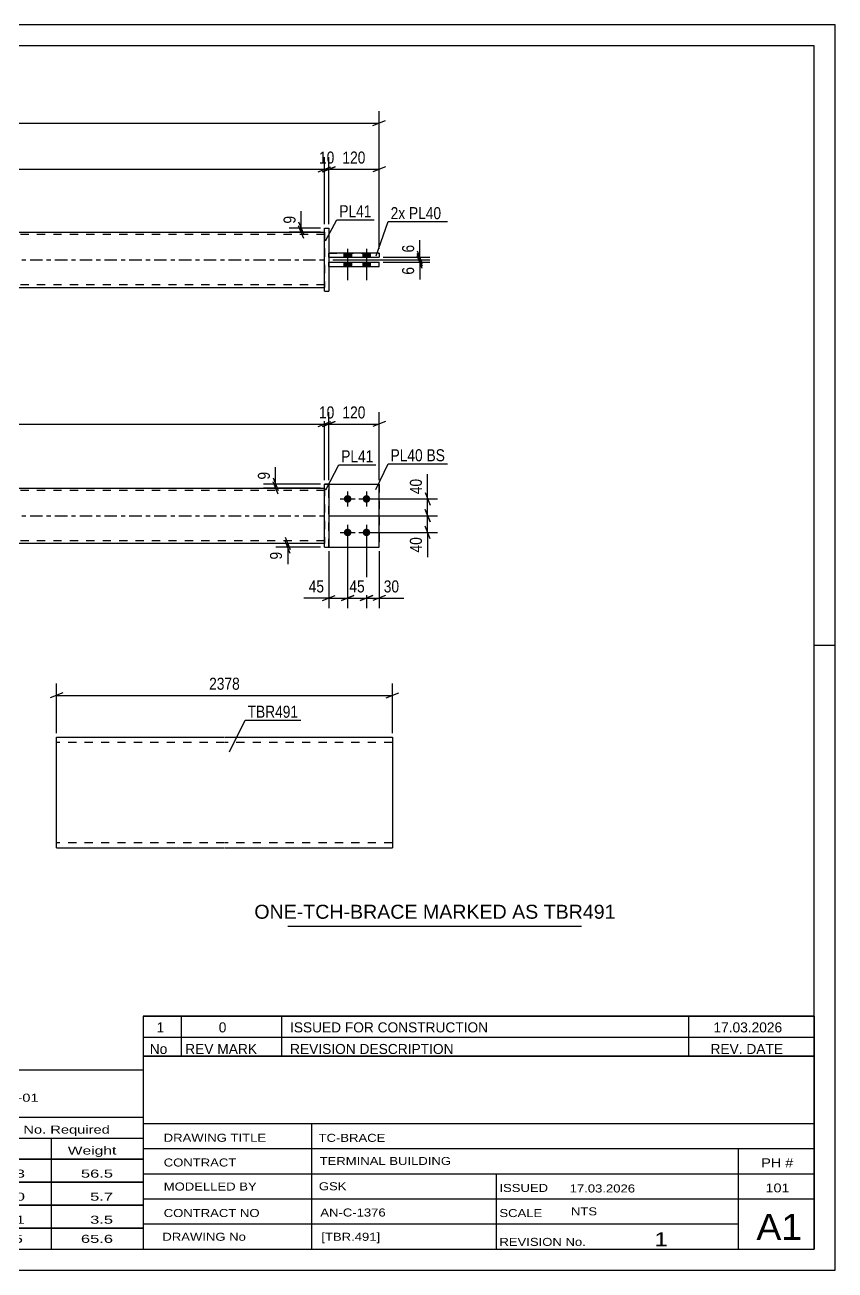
# Model space of a CAD drawing. Header units: millimetres. Extents: x 0 to 420, y 0 to 297.
# Drawn here: x 226.8 to 420, y 0 to 297 of the extents above; entities that cross this region are included whole.
import ezdxf

# ---------------------------------------------------------------- set-up
doc = ezdxf.new("R2010")
doc.units = ezdxf.units.MM
doc.linetypes.add('DXK_LINE_DOT2', pattern=[3.9198, 1.9599, -1.9599])
doc.linetypes.add('DXK_LINE_DOT3', pattern=[5.9187, 2.979, -0.9799, 0.9799, -0.9799])
doc.styles.add('Arial', font='ARIAL.TTF', dxfattribs={"height": 0.2})
doc.styles.add('Arial Narrow', font='ARIALN.TTF', dxfattribs={"height": 0.2})

# ---------------------------------------------------------------- blocks, each defined once
blk = doc.blocks.new('Unknown-582684500-1127')
at = {"color": 5, "linetype": 'Continuous'}
for p, q in [((420, 297), (0, 297)), ((420, 0), (420, 297)), ((415, 292), (5, 292)), ((415, 5), (415, 292)), ((420, 149), (415, 149)), ((5, 5), (415, 5)), ((0, 0), (420, 0))]:
    blk.add_line(p, q, dxfattribs=at)
blk = doc.blocks.new('Bolt-582684500-1413 - 1364')
at = {"linetype": 'Continuous'}
for points in [[(303.74, 184.84), (303.93, 184.82), (304.11, 184.76), (304.27, 184.67), (304.41, 184.54), (304.52, 184.39), (304.6, 184.22), (304.63, 184.03), (304.63, 183.85), (304.6, 183.66), (304.52, 183.49), (304.41, 183.34), (304.27, 183.21), (304.11, 183.12), (303.93, 183.06), (303.74, 183.04), (303.55, 183.06), (303.37, 183.12), (303.21, 183.21), (303.07, 183.34), (302.96, 183.49), (302.88, 183.66), (302.84, 183.85), (302.84, 184.03), (302.88, 184.22), (302.96, 184.39), (303.07, 184.54), (303.21, 184.67), (303.37, 184.76), (303.55, 184.82)], [(308.24, 184.84), (308.43, 184.82), (308.61, 184.76), (308.77, 184.67), (308.91, 184.54), (309.02, 184.39), (309.1, 184.22), (309.13, 184.03), (309.13, 183.85), (309.1, 183.66), (309.02, 183.49), (308.91, 183.34), (308.77, 183.21), (308.61, 183.12), (308.43, 183.06), (308.24, 183.04), (308.05, 183.06), (307.87, 183.12), (307.71, 183.21), (307.57, 183.34), (307.46, 183.49), (307.38, 183.66), (307.34, 183.85), (307.34, 184.03), (307.38, 184.22), (307.46, 184.39), (307.57, 184.54), (307.71, 184.67), (307.87, 184.76), (308.05, 184.82)], [(303.74, 176.84), (303.93, 176.82), (304.11, 176.76), (304.27, 176.67), (304.41, 176.54), (304.52, 176.39), (304.6, 176.22), (304.63, 176.03), (304.63, 175.85), (304.6, 175.66), (304.52, 175.49), (304.41, 175.34), (304.27, 175.21), (304.11, 175.12), (303.93, 175.06), (303.74, 175.04), (303.55, 175.06), (303.37, 175.12), (303.21, 175.21), (303.07, 175.34), (302.96, 175.49), (302.88, 175.66), (302.84, 175.85), (302.84, 176.03), (302.88, 176.22), (302.96, 176.39), (303.07, 176.54), (303.21, 176.67), (303.37, 176.76), (303.55, 176.82)], [(308.24, 176.84), (308.43, 176.82), (308.61, 176.76), (308.77, 176.67), (308.91, 176.54), (309.02, 176.39), (309.1, 176.22), (309.13, 176.03), (309.13, 175.85), (309.1, 175.66), (309.02, 175.49), (308.91, 175.34), (308.77, 175.21), (308.61, 175.12), (308.43, 175.06), (308.24, 175.04), (308.05, 175.06), (307.87, 175.12), (307.71, 175.21), (307.57, 175.34), (307.46, 175.49), (307.38, 175.66), (307.34, 175.85), (307.34, 176.03), (307.38, 176.22), (307.46, 176.39), (307.57, 176.54), (307.71, 176.67), (307.87, 176.76), (308.05, 176.82)]]:
    blk.add_hatch(color=1, dxfattribs=at).paths.add_polyline_path(points)
at = {"color": 1, "linetype": 'Continuous'}
for p, q in [((303.74, 185.74), (303.74, 182.14)), ((308.24, 185.74), (308.24, 182.14)), ((301.94, 183.94), (305.54, 183.94)), ((306.44, 183.94), (310.04, 183.94)), ((301.94, 175.94), (305.54, 175.94)), ((303.74, 177.74), (303.74, 174.14)), ((306.44, 175.94), (310.04, 175.94)), ((308.24, 177.74), (308.24, 174.14))]:
    blk.add_line(p, q, dxfattribs=at)
blk = doc.blocks.new('Part-582684500-1424 - 1364')
at = {"color": 2, "linetype": 'Continuous'}
for p, q in [((299.24, 187.44), (298.24, 187.44)), ((298.24, 172.44), (298.24, 187.44)), ((299.24, 187.44), (299.24, 172.44)), ((298.24, 172.44), (298.24, 172.44)), ((298.24, 172.44), (299.24, 172.44))]:
    blk.add_line(p, q, dxfattribs=at)
at = {"color": 7, "linetype": 'DXK_LINE_DOT2'}
for p, q in [((298.24, 187.44), (298.24, 187.44)), ((298.24, 187.44), (299.24, 187.44)), ((299.24, 187.44), (299.24, 187.44)), ((298.24, 172.44), (299.24, 172.44))]:
    blk.add_line(p, q, dxfattribs=at)
blk = doc.blocks.new('Part-582684500-1439 - 1364')
at = {"linetype": 'Continuous'}
blk.add_hatch(color=2, dxfattribs=at).paths.add_polyline_path([(152.14, 186.54), (151.34, 187.94), (152.94, 187.94)])
at = {"color": 2, "linetype": 'Continuous'}
for p, q in [((152.14, 186.54), (151.34, 187.94)), ((151.34, 187.94), (152.94, 187.94)), ((152.94, 187.94), (152.14, 186.54)), ((122.14, 186.54), (210.14, 186.54)), ((210.24, 186.54), (298.24, 186.54)), ((210.14, 173.34), (122.14, 173.34)), ((298.24, 173.34), (210.24, 173.34))]:
    blk.add_line(p, q, dxfattribs=at)
at = {"color": 7, "linetype": 'DXK_LINE_DOT2'}
for p, q in [((122.14, 173.34), (122.14, 186.54)), ((210.14, 185.94), (122.14, 185.94)), ((298.24, 185.94), (210.24, 185.94)), ((298.24, 186.54), (298.24, 173.34)), ((210.14, 173.94), (122.14, 173.94)), ((298.24, 173.94), (210.24, 173.94))]:
    blk.add_line(p, q, dxfattribs=at)
at = {"color": 7, "linetype": 'DXK_LINE_DOT3'}
for p, q in [((122.14, 179.94), (210.14, 179.94)), ((210.24, 179.94), (298.24, 179.94))]:
    blk.add_line(p, q, dxfattribs=at)
at = {"color": 2, "linetype": 'Continuous'}
blk.add_circle((152.14, 187.44), 1, dxfattribs=at)
blk = doc.blocks.new('Part-582684500-1444 - 1364')
at = {"color": 2, "linetype": 'Continuous'}
for p, q in [((299.24, 187.44), (311.24, 187.44)), ((311.24, 187.44), (311.24, 187.44)), ((311.24, 172.44), (311.24, 187.44)), ((299.24, 172.44), (311.24, 172.44))]:
    blk.add_line(p, q, dxfattribs=at)
at = {"color": 7, "linetype": 'DXK_LINE_DOT2'}
for p, q in [((299.24, 187.44), (311.24, 187.44)), ((299.24, 172.44), (299.24, 187.44)), ((311.24, 187.44), (311.24, 187.44)), ((299.24, 172.44), (299.24, 172.44)), ((299.24, 172.44), (311.24, 172.44))]:
    blk.add_line(p, q, dxfattribs=at)
blk = doc.blocks.new('Part-582684500-1449 - 1364')
at = {"color": 7, "linetype": 'DXK_LINE_DOT2'}
for p, q in [((299.24, 187.44), (311.24, 187.44)), ((299.24, 172.44), (299.24, 187.44)), ((299.24, 187.44), (311.24, 187.44)), ((311.24, 187.44), (311.24, 187.44)), ((311.24, 187.44), (311.24, 172.44)), ((299.24, 172.44), (299.24, 172.44)), ((299.24, 172.44), (311.24, 172.44)), ((299.24, 172.44), (311.24, 172.44))]:
    blk.add_line(p, q, dxfattribs=at)
blk = doc.blocks.new('Part-582684500-1751 - 1745')
at = {"linetype": 'Continuous'}
blk.add_hatch(color=2, dxfattribs=at).paths.add_polyline_path([(152.14, 240.99), (151.34, 242.39), (152.94, 242.39)])
at = {"color": 2, "linetype": 'Continuous'}
for p, q in [((122.14, 247.59), (210.14, 247.59)), ((210.24, 247.59), (298.24, 247.59)), ((152.14, 240.99), (151.34, 242.39)), ((151.34, 242.39), (152.94, 242.39)), ((152.94, 242.39), (152.14, 240.99)), ((122.14, 234.39), (210.14, 234.39)), ((210.24, 234.39), (298.24, 234.39))]:
    blk.add_line(p, q, dxfattribs=at)
at = {"color": 7, "linetype": 'DXK_LINE_DOT2'}
for p, q in [((122.14, 247.59), (122.14, 234.39)), ((210.14, 246.99), (122.14, 246.99)), ((298.24, 246.99), (210.24, 246.99)), ((298.24, 247.59), (298.24, 234.39)), ((210.14, 234.99), (122.14, 234.99)), ((298.24, 234.99), (210.24, 234.99))]:
    blk.add_line(p, q, dxfattribs=at)
at = {"color": 7, "linetype": 'DXK_LINE_DOT3'}
for p, q in [((122.14, 240.99), (210.14, 240.99)), ((210.24, 240.99), (298.24, 240.99))]:
    blk.add_line(p, q, dxfattribs=at)
at = {"color": 2, "linetype": 'Continuous'}
blk.add_circle((152.14, 241.89), 1, dxfattribs=at)
blk = doc.blocks.new('Part-582684500-1756 - 1745')
at = {"color": 2, "linetype": 'Continuous'}
for p, q in [((299.24, 240.39), (311.24, 240.39)), ((299.24, 239.39), (299.24, 240.39)), ((299.24, 239.39), (299.24, 239.39)), ((299.24, 239.39), (311.24, 239.39)), ((311.24, 239.39), (311.24, 240.39))]:
    blk.add_line(p, q, dxfattribs=at)
at = {"color": 7, "linetype": 'DXK_LINE_DOT2'}
for p, q in [((299.24, 240.39), (311.24, 240.39)), ((299.24, 239.39), (311.24, 239.39))]:
    blk.add_line(p, q, dxfattribs=at)
blk = doc.blocks.new('Part-582684500-1761 - 1745')
at = {"color": 2, "linetype": 'Continuous'}
for p, q in [((311.24, 242.59), (299.24, 242.59)), ((299.24, 241.59), (299.24, 242.59)), ((299.24, 241.59), (299.24, 241.59)), ((299.24, 241.59), (311.24, 241.59)), ((311.24, 242.59), (311.24, 241.59))]:
    blk.add_line(p, q, dxfattribs=at)
at = {"color": 7, "linetype": 'DXK_LINE_DOT2'}
for p, q in [((299.24, 242.59), (299.24, 242.59)), ((299.24, 242.59), (311.24, 242.59)), ((299.24, 241.59), (311.24, 241.59)), ((311.24, 242.59), (311.24, 242.59))]:
    blk.add_line(p, q, dxfattribs=at)
blk = doc.blocks.new('Part-582684500-1766 - 1745')
at = {"color": 2, "linetype": 'Continuous'}
for p, q in [((298.24, 248.49), (298.24, 248.49)), ((298.24, 233.49), (298.24, 248.49)), ((298.24, 248.49), (299.24, 248.49)), ((299.24, 248.49), (299.24, 248.49)), ((299.24, 248.49), (299.24, 233.49)), ((298.24, 233.49), (299.24, 233.49)), ((298.24, 233.49), (298.24, 233.49)), ((299.24, 233.49), (299.24, 233.49))]:
    blk.add_line(p, q, dxfattribs=at)
at = {"color": 7, "linetype": 'DXK_LINE_DOT2'}
for p, q in [((298.24, 248.49), (298.24, 248.49)), ((298.24, 248.49), (299.24, 248.49)), ((298.24, 233.49), (299.24, 233.49))]:
    blk.add_line(p, q, dxfattribs=at)
blk = doc.blocks.new('Bolt-582684500-1782 - 1745')
at = {"linetype": 'Continuous'}
for points in [[(304.64, 242.59), (302.84, 242.59), (302.84, 241.59), (304.64, 241.59)], [(304.64, 242.59), (302.84, 242.59), (302.84, 241.59), (304.64, 241.59)], [(309.14, 242.59), (307.34, 242.59), (307.34, 241.59), (309.14, 241.59)], [(309.14, 242.59), (307.34, 242.59), (307.34, 241.59), (309.14, 241.59)], [(304.64, 240.39), (302.84, 240.39), (302.84, 239.39), (304.64, 239.39)], [(304.64, 240.39), (302.84, 240.39), (302.84, 239.39), (304.64, 239.39)], [(309.14, 240.39), (307.34, 240.39), (307.34, 239.39), (309.14, 239.39)], [(309.14, 240.39), (307.34, 240.39), (307.34, 239.39), (309.14, 239.39)]]:
    blk.add_hatch(color=1, dxfattribs=at).paths.add_polyline_path(points)
at = {"color": 1, "linetype": 'Continuous'}
for p, q in [((303.74, 243.59), (303.74, 236.09)), ((303.74, 243.59), (303.74, 236.09)), ((308.24, 243.59), (308.24, 236.09)), ((308.24, 243.59), (308.24, 236.09)), ((302.84, 242.59), (302.84, 241.59)), ((302.84, 242.59), (302.84, 241.59)), ((304.64, 242.59), (304.64, 241.59)), ((304.64, 242.59), (304.64, 241.59)), ((307.34, 242.59), (307.34, 241.59)), ((307.34, 242.59), (307.34, 241.59)), ((309.14, 242.59), (309.14, 241.59)), ((309.14, 242.59), (309.14, 241.59)), ((302.84, 240.39), (302.84, 239.39)), ((302.84, 240.39), (302.84, 239.39)), ((304.64, 240.39), (304.64, 239.39)), ((304.64, 240.39), (304.64, 239.39)), ((307.34, 240.39), (307.34, 239.39)), ((307.34, 240.39), (307.34, 239.39)), ((309.14, 240.39), (309.14, 239.39)), ((309.14, 240.39), (309.14, 239.39))]:
    blk.add_line(p, q, dxfattribs=at)
blk = doc.blocks.new('Part-582684500-2260 - 2254')
at = {"color": 2, "linetype": 'Continuous'}
for p, q in [((234.32, 103.08), (234.32, 127.08)), ((234.32, 127.08), (274.32, 127.08)), ((274.42, 127.08), (314.42, 127.08)), ((314.42, 127.08), (314.42, 100.68)), ((234.32, 101.38), (234.32, 103.08)), ((234.32, 100.86), (234.32, 101.38)), ((234.32, 100.68), (234.32, 100.86)), ((234.32, 100.68), (274.32, 100.68)), ((274.42, 100.68), (314.42, 100.68))]:
    blk.add_line(p, q, dxfattribs=at)
at = {"color": 7, "linetype": 'DXK_LINE_DOT2'}
for p, q in [((274.32, 125.88), (234.32, 125.88)), ((314.42, 125.88), (274.42, 125.88)), ((234.32, 102.16), (234.32, 103.08)), ((234.32, 101.38), (234.32, 102.62)), ((234.32, 101.88), (234.32, 101.97)), ((234.32, 101.88), (234.32, 101.97)), ((274.32, 101.88), (234.32, 101.88)), ((314.42, 101.88), (274.42, 101.88)), ((314.42, 101.88), (314.42, 101.97))]:
    blk.add_line(p, q, dxfattribs=at)
blk = doc.blocks.new('StraightDimension-582684500-1681 - 1364')
at = {"color": 7, "linetype": 'Continuous'}
for p, q in [((322.2, 181.44), (323.4, 178.44)), ((299.24, 179.94), (325.2, 179.94)), ((322.8, 175.94), (322.8, 179.94)), ((309.24, 175.94), (325.2, 175.94)), ((323.4, 174.44), (322.2, 177.44))]:
    blk.add_line(p, q, dxfattribs=at)
at = {"color": 0}
blk.add_wipeout([(322.05, 175.41), (317.85, 175.41), (317.85, 170.56), (322.05, 170.56)], dxfattribs=at)
at = {"color": 7, "linetype": 'Continuous'}
blk.add_line((322.8, 175.94), (322.8, 170.03), dxfattribs=at)
blk.add_line((322.8, 175.94), (322.8, 170.03), dxfattribs=at)
at = {"color": 3, "style": 'Arial Narrow'}
blk.add_text('40', height=2.863, rotation=90.0002, dxfattribs=at).set_placement((321.45, 171.16))
blk = doc.blocks.new('StraightDimension-582684500-1502 - 1364')
at = {"color": 7, "linetype": 'Continuous'}
for p, q in [((123.64, 202.39), (120.64, 201.19)), ((122.14, 188.44), (122.14, 204.64)), ((296.74, 201.19), (299.74, 202.39)), ((298.24, 188.44), (298.24, 204.64)), ((122.14, 201.79), (298.24, 201.79))]:
    blk.add_line(p, q, dxfattribs=at)
at = {"color": 0}
blk.add_wipeout([(214.45, 202.54), (214.45, 206.74), (205.93, 206.74), (205.93, 202.54)], dxfattribs=at)
at = {"color": 3, "style": 'Arial Narrow'}
blk.add_text('2378', height=2.863, dxfattribs=at).set_placement((206.53, 203.14))
blk = doc.blocks.new('StraightDimension-582684500-1511 - 1364')
at = {"color": 7, "linetype": 'Continuous'}
for p, q in [((296.74, 201.19), (299.74, 202.39)), ((300.74, 202.39), (297.74, 201.19)), ((298.24, 188.44), (298.24, 204.64)), ((299.24, 188.44), (299.24, 204.64)), ((298.24, 201.79), (299.24, 201.79))]:
    blk.add_line(p, q, dxfattribs=at)
at = {"color": 0}
blk.add_wipeout([(301.17, 202.54), (301.17, 206.74), (296.31, 206.74), (296.31, 202.54)], dxfattribs=at)
at = {"color": 3, "style": 'Arial Narrow'}
blk.add_text('10', height=2.863, dxfattribs=at).set_placement((296.91, 203.14))
blk = doc.blocks.new('StraightDimension-582684500-1529 - 1364')
at = {"color": 7, "linetype": 'Continuous'}
for p, q in [((297.74, 201.19), (300.74, 202.39)), ((299.24, 188.44), (299.24, 204.64)), ((312.74, 202.39), (309.74, 201.19)), ((311.24, 188.44), (311.24, 204.64)), ((299.24, 201.79), (311.24, 201.79))]:
    blk.add_line(p, q, dxfattribs=at)
at = {"color": 0}
blk.add_wipeout([(308.58, 202.54), (308.58, 206.74), (301.9, 206.74), (301.9, 202.54)], dxfattribs=at)
at = {"color": 3, "style": 'Arial Narrow'}
blk.add_text('120', height=2.863, dxfattribs=at).set_placement((302.5, 203.14))
blk = doc.blocks.new('StraightDimension-582684500-1632 - 1364')
at = {"color": 7, "linetype": 'Continuous'}
for p, q in [((297.24, 173.34), (286.59, 173.34)), ((297.24, 172.44), (286.59, 172.44)), ((288.84, 174.84), (290.04, 171.84)), ((290.04, 170.94), (288.84, 173.94)), ((289.44, 172.44), (289.44, 173.34))]:
    blk.add_line(p, q, dxfattribs=at)
at = {"color": 0}
blk.add_wipeout([(288.69, 171.91), (284.49, 171.91), (284.49, 168.89), (288.69, 168.89)], dxfattribs=at)
at = {"color": 7, "linetype": 'Continuous'}
blk.add_line((289.44, 172.44), (289.44, 168.36), dxfattribs=at)
blk.add_line((289.44, 172.44), (289.44, 168.36), dxfattribs=at)
at = {"color": 3, "style": 'Arial Narrow'}
blk.add_text('9', height=2.86, rotation=90.0002, dxfattribs=at).set_placement((288.09, 169.49))
blk = doc.blocks.new('StraightDimension-582684500-1641 - 1364')
at = {"color": 7, "linetype": 'Continuous'}
for p, q in [((308.24, 174.94), (308.24, 157.89)), ((311.24, 171.44), (311.24, 157.89)), ((306.74, 159.69), (309.74, 160.89)), ((312.74, 160.89), (309.74, 159.69)), ((308.24, 160.29), (311.24, 160.29))]:
    blk.add_line(p, q, dxfattribs=at)
at = {"color": 0}
blk.add_wipeout([(316.62, 161.04), (316.62, 165.24), (311.76, 165.24), (311.76, 161.04)], dxfattribs=at)
at = {"color": 7, "linetype": 'Continuous'}
blk.add_line((311.24, 160.29), (317.15, 160.29), dxfattribs=at)
blk.add_line((311.24, 160.29), (317.15, 160.29), dxfattribs=at)
at = {"color": 3, "style": 'Arial Narrow'}
blk.add_text('30', height=2.863, dxfattribs=at).set_placement((312.36, 161.64))
blk = doc.blocks.new('StraightDimension-582684500-1654 - 1364')
at = {"color": 7, "linetype": 'Continuous'}
for p, q in [((303.74, 174.94), (303.74, 157.89)), ((308.24, 174.94), (308.24, 157.89)), ((302.24, 159.69), (305.24, 160.89)), ((309.74, 160.89), (306.74, 159.69)), ((303.74, 160.29), (308.24, 160.29))]:
    blk.add_line(p, q, dxfattribs=at)
at = {"color": 0}
blk.add_wipeout([(308.42, 161.04), (308.42, 165.24), (303.56, 165.24), (303.56, 161.04)], dxfattribs=at)
at = {"color": 3, "style": 'Arial Narrow'}
blk.add_text('45', height=2.863, dxfattribs=at).set_placement((304.16, 161.64))
blk = doc.blocks.new('StraightDimension-582684500-1664 - 1364')
at = {"color": 7, "linetype": 'Continuous'}
for p, q in [((303.74, 174.94), (303.74, 157.89)), ((299.24, 171.44), (299.24, 157.89)), ((297.74, 159.69), (300.74, 160.89)), ((305.24, 160.89), (302.24, 159.69)), ((299.24, 160.29), (303.74, 160.29))]:
    blk.add_line(p, q, dxfattribs=at)
at = {"color": 0}
blk.add_wipeout([(298.71, 161.04), (298.71, 165.24), (293.86, 165.24), (293.86, 161.04)], dxfattribs=at)
at = {"color": 7, "linetype": 'Continuous'}
blk.add_line((299.24, 160.29), (293.33, 160.29), dxfattribs=at)
blk.add_line((299.24, 160.29), (293.33, 160.29), dxfattribs=at)
at = {"color": 3, "style": 'Arial Narrow'}
blk.add_text('45', height=2.863, dxfattribs=at).set_placement((294.46, 161.64))
blk = doc.blocks.new('StraightDimension-582684500-1694 - 1364')
at = {"color": 7, "linetype": 'Continuous'}
for p, q in [((322.2, 185.44), (323.4, 182.44)), ((309.24, 183.94), (325.2, 183.94)), ((323.4, 178.44), (322.2, 181.44)), ((322.8, 179.94), (322.8, 183.94)), ((299.24, 179.94), (325.2, 179.94))]:
    blk.add_line(p, q, dxfattribs=at)
at = {"color": 0}
blk.add_wipeout([(322.05, 189.32), (317.85, 189.32), (317.85, 184.46), (322.05, 184.46)], dxfattribs=at)
at = {"color": 7, "linetype": 'Continuous'}
blk.add_line((322.8, 183.94), (322.8, 189.85), dxfattribs=at)
blk.add_line((322.8, 183.94), (322.8, 189.85), dxfattribs=at)
at = {"color": 3, "style": 'Arial Narrow'}
blk.add_text('40', height=2.863, rotation=90.0002, dxfattribs=at).set_placement((321.45, 185.06))
blk = doc.blocks.new('StraightDimension-582684500-1708 - 1364')
at = {"color": 7, "linetype": 'Continuous'}
for p, q in [((297.24, 187.44), (283.7, 187.44)), ((285.95, 188.94), (287.15, 185.94)), ((287.15, 185.04), (285.95, 188.04)), ((286.55, 186.54), (286.55, 187.44)), ((297.24, 186.54), (283.7, 186.54))]:
    blk.add_line(p, q, dxfattribs=at)
at = {"color": 0}
blk.add_wipeout([(285.8, 190.99), (281.6, 190.99), (281.6, 187.96), (285.8, 187.96)], dxfattribs=at)
at = {"color": 7, "linetype": 'Continuous'}
blk.add_line((286.55, 187.44), (286.55, 191.52), dxfattribs=at)
blk.add_line((286.55, 187.44), (286.55, 191.52), dxfattribs=at)
at = {"color": 3, "style": 'Arial Narrow'}
blk.add_text('9', height=2.86, rotation=90.0002, dxfattribs=at).set_placement((285.2, 188.56))
blk = doc.blocks.new('StraightDimension-582684500-1902 - 1745')
at = {"color": 7, "linetype": 'Continuous'}
for p, q in [((298.24, 249.49), (298.24, 265.43)), ((299.24, 249.49), (299.24, 265.43)), ((296.74, 261.98), (299.74, 263.18)), ((300.74, 263.18), (297.74, 261.98)), ((298.24, 262.58), (299.24, 262.58))]:
    blk.add_line(p, q, dxfattribs=at)
at = {"color": 0}
blk.add_wipeout([(301.17, 263.33), (301.17, 267.53), (296.31, 267.53), (296.31, 263.33)], dxfattribs=at)
at = {"color": 3, "style": 'Arial Narrow'}
blk.add_text('10', height=2.863, dxfattribs=at).set_placement((296.91, 263.93))
blk = doc.blocks.new('StraightDimension-582684500-1787 - 1745')
at = {"color": 7, "linetype": 'Continuous'}
for p, q in [((292.06, 249.99), (293.26, 246.99)), ((297.24, 248.49), (289.81, 248.49)), ((297.24, 247.59), (289.81, 247.59)), ((293.26, 246.09), (292.06, 249.09)), ((292.66, 247.59), (292.66, 248.49))]:
    blk.add_line(p, q, dxfattribs=at)
at = {"color": 0}
blk.add_wipeout([(291.91, 252.04), (287.71, 252.04), (287.71, 249.01), (291.91, 249.01)], dxfattribs=at)
at = {"color": 7, "linetype": 'Continuous'}
blk.add_line((292.66, 248.49), (292.66, 252.56), dxfattribs=at)
blk.add_line((292.66, 248.49), (292.66, 252.56), dxfattribs=at)
at = {"color": 3, "style": 'Arial Narrow'}
blk.add_text('9', height=2.86, rotation=90.0002, dxfattribs=at).set_placement((291.31, 249.61))
blk = doc.blocks.new('StraightDimension-582684500-1798 - 1745')
at = {"color": 7, "linetype": 'Continuous'}
for p, q in [((300.24, 240.99), (323.34, 240.99)), ((320.34, 242.49), (321.54, 239.49)), ((321.54, 238.89), (320.34, 241.89)), ((320.94, 240.39), (320.94, 240.99)), ((312.24, 240.39), (323.34, 240.39))]:
    blk.add_line(p, q, dxfattribs=at)
at = {"color": 0}
blk.add_wipeout([(320.19, 239.86), (315.99, 239.86), (315.99, 236.83), (320.19, 236.83)], dxfattribs=at)
at = {"color": 7, "linetype": 'Continuous'}
blk.add_line((320.94, 240.39), (320.94, 236.31), dxfattribs=at)
blk.add_line((320.94, 240.39), (320.94, 236.31), dxfattribs=at)
at = {"color": 3, "style": 'Arial Narrow'}
blk.add_text('6', height=2.86, rotation=90.0002, dxfattribs=at).set_placement((319.59, 237.43))
blk = doc.blocks.new('StraightDimension-582684500-1807 - 1745')
at = {"color": 7, "linetype": 'Continuous'}
for p, q in [((300.24, 240.99), (323.34, 240.99)), ((312.24, 241.59), (323.34, 241.59)), ((320.34, 243.09), (321.54, 240.09)), ((321.54, 239.49), (320.34, 242.49)), ((320.94, 240.99), (320.94, 241.59))]:
    blk.add_line(p, q, dxfattribs=at)
at = {"color": 0}
blk.add_wipeout([(320.19, 245.14), (315.99, 245.14), (315.99, 242.11), (320.19, 242.11)], dxfattribs=at)
at = {"color": 7, "linetype": 'Continuous'}
blk.add_line((320.94, 241.59), (320.94, 245.66), dxfattribs=at)
blk.add_line((320.94, 241.59), (320.94, 245.66), dxfattribs=at)
at = {"color": 3, "style": 'Arial Narrow'}
blk.add_text('6', height=2.86, rotation=90.0002, dxfattribs=at).set_placement((319.59, 242.71))
blk = doc.blocks.new('StraightDimension-582684500-1892 - 1745')
at = {"color": 7, "linetype": 'Continuous'}
for p, q in [((122.14, 249.49), (122.14, 265.43)), ((298.24, 249.49), (298.24, 265.43)), ((123.64, 263.18), (120.64, 261.98)), ((122.14, 262.58), (298.24, 262.58)), ((296.74, 261.98), (299.74, 263.18))]:
    blk.add_line(p, q, dxfattribs=at)
at = {"color": 0}
blk.add_wipeout([(214.45, 263.33), (214.45, 267.53), (205.93, 267.53), (205.93, 263.33)], dxfattribs=at)
at = {"color": 3, "style": 'Arial Narrow'}
blk.add_text('2378', height=2.863, dxfattribs=at).set_placement((206.53, 263.93))
blk = doc.blocks.new('StraightDimension-582684500-1912 - 1745')
at = {"color": 7, "linetype": 'Continuous'}
for p, q in [((299.24, 249.49), (299.24, 265.43)), ((311.24, 243.59), (311.24, 265.43)), ((297.74, 261.98), (300.74, 263.18)), ((299.24, 262.58), (311.24, 262.58)), ((312.74, 263.18), (309.74, 261.98))]:
    blk.add_line(p, q, dxfattribs=at)
at = {"color": 0}
blk.add_wipeout([(308.58, 263.33), (308.58, 267.53), (301.9, 267.53), (301.9, 263.33)], dxfattribs=at)
at = {"color": 3, "style": 'Arial Narrow'}
blk.add_text('120', height=2.863, dxfattribs=at).set_placement((302.5, 263.93))
blk = doc.blocks.new('StraightDimension-582684500-1923 - 1745')
at = {"color": 7, "linetype": 'Continuous'}
for p, q in [((109.14, 243.59), (109.14, 276.44)), ((311.24, 243.59), (311.24, 276.44)), ((110.64, 274.19), (107.64, 272.99)), ((109.14, 273.59), (311.24, 273.59)), ((309.74, 272.99), (312.74, 274.19))]:
    blk.add_line(p, q, dxfattribs=at)
at = {"color": 0}
blk.add_wipeout([(214.45, 274.34), (214.45, 278.54), (205.93, 278.54), (205.93, 274.34)], dxfattribs=at)
at = {"color": 3, "style": 'Arial Narrow'}
blk.add_text('2638', height=2.863, dxfattribs=at).set_placement((206.53, 274.94))
blk = doc.blocks.new('StraightDimension-582684500-2264 - 2254')
at = {"color": 7, "linetype": 'Continuous'}
for p, q in [((234.32, 128.08), (234.32, 139.93)), ((314.42, 128.08), (314.42, 139.93)), ((235.82, 137.68), (232.82, 136.48)), ((234.32, 137.08), (314.42, 137.08)), ((312.92, 136.48), (315.92, 137.68))]:
    blk.add_line(p, q, dxfattribs=at)
at = {"color": 0}
blk.add_wipeout([(278.62, 137.83), (278.62, 142.03), (270.11, 142.03), (270.11, 137.83)], dxfattribs=at)
at = {"color": 3, "style": 'Arial Narrow'}
blk.add_text('2378', height=2.863, dxfattribs=at).set_placement((270.71, 138.43))
blk = doc.blocks.new('Unknown-582684500-2781')
at = {"color": 7, "linetype": 'Continuous'}
for p, q in [((255, 60.55), (415, 60.55)), ((415, 60.55), (255, 60.55)), ((255, 60.55), (255, 55.55)), ((264, 60.55), (264, 55.55)), ((288, 60.55), (288, 55.55)), ((385, 60.55), (385, 55.55)), ((415, 60.55), (415, 55.55)), ((255, 55.55), (415, 55.55)), ((255, 55.55), (255, 51.05)), ((255, 55.55), (415, 55.55)), ((264, 55.55), (264, 51.05)), ((288, 55.55), (288, 51.05)), ((385, 55.55), (385, 51.05)), ((415, 55.55), (415, 51.05)), ((415, 51.05), (255, 51.05))]:
    blk.add_line(p, q, dxfattribs=at)
at = {"color": 7, "linetype": 'Continuous', "style": 'Arial Narrow'}
for s, height, width, p in [('1', 2.39, 1.196471, (258.16, 56.7)), ('0', 2.39, 1.196471, (273, 56.7)), ('ISSUED FOR CONSTRUCTION', 2.3861, 1.196471, (290, 56.7)), ('17.03.2026', 2.386, 1.196471, (391, 56.7)), ('No', 2.386, 1.2, (256.54, 51.55)), ('REV MARK', 2.386, 1.2, (265, 51.55)), ('REVISION DESCRIPTION', 2.3861, 1.2, (290, 51.55)), ('REV. DATE', 2.386, 1.2, (390.28, 51.55))]:
    blk.add_text(s, height=height, dxfattribs=dict(at, width=width)).set_placement(p)
blk = doc.blocks.new('Unknown-582684500-2780')
at = {"color": 7, "linetype": 'Continuous'}
for p, q in [((255, 51.05), (255, 5)), ((255, 51.05), (415, 51.05)), ((415, 51), (415, 5)), ((255, 35), (415, 35)), ((295.14, 35), (295.14, 5)), ((255, 29), (415, 29)), ((397, 5.05), (397, 29.05)), ((255, 23), (415, 23)), ((339.14, 23), (339.14, 5)), ((255, 17), (415, 17)), ((255, 11), (397, 11)), ((255, 5), (415, 5))]:
    blk.add_line(p, q, dxfattribs=at)
at = {"color": 7, "style": 'Arial Narrow'}
for s, height, width, p in [('DRAWING TITLE', 1.9089, 1.425378, (259.88, 30.61)), ('TC-BRACE', 1.909, 1.425378, (296.81, 30.59)), ('TERMINAL BUILDING', 1.9089, 1.425378, (297.06, 25.07)), ('CONTRACT', 1.909, 1.425378, (259.88, 24.71)), ('MODELLED BY', 1.9089, 1.425378, (259.88, 18.98)), ('GSK', 1.909, 1.425378, (296.88, 19.04)), ('ISSUED', 1.909, 1.425378, (339.94, 18.64)), ('17.03.2026', 1.909, 1.425378, (356.69, 18.52)), ('CONTRACT NO', 1.9089, 1.425378, (259.88, 12.66)), ('AN-C-1376', 1.909, 1.425378, (297.23, 12.78)), ('SCALE', 1.909, 1.425378, (339.94, 12.65)), ('A1', 6.204, 1.25, (401.24, 7.2)), ('DRAWING No', 1.909, 1.425378, (259.56, 7)), ('[TBR.491]', 1.909, 1.425378, (297.46, 6.99)), ('1', 3.34, 1.5, (376.91, 5.68)), ('REVISION No.', 1.9089, 1.425378, (339.94, 5.77))]:
    blk.add_text(s, height=height, dxfattribs=dict(at, width=width)).set_placement(p)
at = {"color": 7, "linetype": 'Continuous', "style": 'Arial Narrow'}
for s, height, width, p in [('PH #', 2.1, 1.42538, (402.4, 24.55)), ('101', 2.1, 1.42538, (403.41, 18.55)), ('NTS', 1.909, 1.425378, (357, 13.05))]:
    blk.add_text(s, height=height, dxfattribs=dict(at, width=width)).set_placement(p)
blk = doc.blocks.new('Unknown-582684500-2782')
at = {"color": 7, "linetype": 'Continuous'}
for p, q in [((95, 47.75), (255, 47.75)), ((95, 36.5), (95, 47.75)), ((255, 47.75), (255, 36.5)), ((95, 36.5), (255, 36.5)), ((95, 36.5), (95, 31.5)), ((255, 36.5), (255, 31.5)), ((95, 31.5), (255, 31.5)), ((95, 31.5), (95, 26.5)), ((119, 31.5), (119, 26.5)), ((154.5, 31.5), (154.5, 26.5)), ((180.5, 31.5), (180.5, 26.5)), ((193.5, 31.5), (193.5, 26.5)), ((211, 31.5), (211, 26.5)), ((233, 31.5), (233, 26.5)), ((255, 31.5), (255, 26.5)), ((95, 26.5), (255, 26.5)), ((95, 26.45), (95, 21.05)), ((95, 26.45), (255, 26.45)), ((119, 26.5), (119, 21)), ((154.5, 26.5), (154.5, 21)), ((180.5, 26.5), (180.5, 21)), ((193.5, 26.5), (193.5, 21)), ((211, 26.5), (211, 21)), ((233, 26.5), (233, 21)), ((255, 26.45), (255, 21.05)), ((95, 21.05), (255, 21.05)), ((95, 20.95), (95, 15.55)), ((95, 20.95), (255, 20.95)), ((119, 21), (119, 15.5)), ((154.5, 21), (154.5, 15.5)), ((180.5, 21), (180.5, 15.5)), ((193.5, 21), (193.5, 15.5)), ((211, 21), (211, 15.5)), ((233, 21), (233, 15.5)), ((255, 20.95), (255, 15.55)), ((95, 15.55), (255, 15.55)), ((95, 15.45), (95, 10.05)), ((95, 15.45), (255, 15.45)), ((119, 15.5), (119, 10)), ((154.5, 15.5), (154.5, 10)), ((180.5, 15.5), (180.5, 10)), ((193.5, 15.5), (193.5, 10)), ((211, 15.5), (211, 10)), ((233, 15.5), (233, 10)), ((255, 15.45), (255, 10.05)), ((95, 10.05), (255, 10.05)), ((95, 10), (255, 10)), ((95, 10), (95, 5)), ((211, 10), (211, 5)), ((233, 10), (233, 5)), ((255, 10), (255, 5)), ((95, 5), (255, 5))]:
    blk.add_line(p, q, dxfattribs=at)
at = {"color": 7, "style": 'Arial Narrow'}
for s, height, width, p in [('GENERAL NOTES & WELD DETAILS :', 2.8633, 1.4, (96.15, 40.06)), ('REFER TYP DRAWING TYP-01', 1.9089, 1.6, (179.7, 40.16)), ("MATERIAL LIST FOR ASSEMBLY MK'D", 1.9089, 1.6, (96.15, 32.56)), ('TBR491', 1.909, 1.794707, (187.59, 32.47)), ('1', 1.91, 1.794707, (217.08, 32.56)), ('No. Required', 1.9089, 1.6, (226.41, 32.56)), ('Mark', 1.909, 1.7, (96.34, 27.5)), ('Profile', 1.909, 1.7, (129.41, 27.5)), ('Material', 1.909, 1.7, (159.54, 27.56)), ('No.', 1.909, 1.7, (184.5, 27.56)), ('Length', 1.909, 1.7, (195, 27.56)), ('Area', 1.909, 1.7, (217.5, 27.56)), ('Weight', 1.909, 1.7, (237, 27.56))]:
    blk.add_text(s, height=height, dxfattribs=dict(at, width=width)).set_placement(p)
at = {"color": 7, "linetype": 'Continuous', "style": 'Arial Narrow'}
for s, height, width, p in [('TBR491', 1.909, 1.794707, (96.5, 22.06)), ('SHS132*6', 1.909, 1.794707, (121, 22.06)), ('E350', 1.909, 1.794707, (160.74, 22.06)), ('1', 1.91, 1.794707, (184.86, 22.06)), ('2378', 1.909, 1.794707, (197.58, 22.06)), ('1.3', 1.909, 1.794707, (221.32, 22.06)), ('56.5', 1.909, 1.794707, (240.14, 22.06)), ('PL40', 1.909, 1.794707, (96.5, 16.56)), ('PL10*120', 1.909, 1.794707, (121, 16.56)), ('E350', 1.909, 1.794707, (160.74, 16.56)), ('4', 1.91, 1.794707, (184.86, 16.56)), ('150', 1.909, 1.794707, (199.77, 16.56)), ('0.0', 1.909, 1.794707, (221.32, 16.56)), ('5.7', 1.909, 1.794707, (242.33, 16.56)), ('PL41', 1.909, 1.794707, (96.5, 11.06)), ('PL10*150', 1.909, 1.794707, (121, 11.06)), ('E350', 1.909, 1.794707, (160.74, 11.06)), ('2', 1.91, 1.794707, (184.86, 11.06)), ('150', 1.909, 1.794707, (199.77, 11.06)), ('0.1', 1.909, 1.794707, (221.32, 11.06)), ('3.5', 1.909, 1.794707, (242.33, 11.06)), ('Total', 1.909, 1.7, (197.33, 6.5)), ('1.5', 1.909, 1.794707, (220.83, 6.5)), ('65.6', 1.909, 1.794707, (240.14, 6.5))]:
    blk.add_text(s, height=height, dxfattribs=dict(at, width=width)).set_placement(p)
blk = doc.blocks.new('Unknown-582684500-2783')
at = {"color": 7, "linetype": 'Continuous'}
blk.add_line((289.5, 82.05), (359.5, 82.05), dxfattribs=at)
at = {"color": 7, "style": 'Arial'}
blk.add_text('ONE-TCH-BRACE MARKED AS TBR491', height=3.3428, dxfattribs=at).set_placement((281.49, 83.8))
blk = doc.blocks.new('Mark-582684500-1420 - 1364')
at = {"color": 0}
blk.add_wipeout([(309.89, 192.69), (309.89, 195.69), (302.21, 195.69), (302.21, 192.69)], dxfattribs=at)
blk.add_wipeout([(309.89, 192.69), (309.89, 195.69), (302.21, 195.69), (302.21, 192.69)], dxfattribs=at)
at = {"color": 30, "linetype": 'Continuous'}
for p, q in [((298.55, 186.14), (301.61, 192.09)), ((301.61, 192.09), (310.49, 192.09))]:
    blk.add_line(p, q, dxfattribs=at)
at = {"color": 3, "style": 'Arial Narrow'}
blk.add_text('PL41', height=2.863, dxfattribs=at).set_placement((302.21, 192.69))
blk = doc.blocks.new('MarkSet-582684500-1730 - 1364')
at = {"color": 0}
blk.add_wipeout([(321.66, 192.92), (321.66, 195.92), (313.98, 195.92), (313.98, 192.92)], dxfattribs=at)
blk.add_wipeout([(321.66, 192.92), (321.66, 195.92), (313.98, 195.92), (313.98, 192.92)], dxfattribs=at)
at = {"color": 30, "linetype": 'Continuous'}
blk.add_line((310.49, 186.16), (313.38, 192.32), dxfattribs=at)
at = {"color": 0}
blk.add_wipeout([(326.94, 192.92), (326.94, 195.92), (322.56, 195.92), (322.56, 192.92)], dxfattribs=at)
blk.add_wipeout([(326.94, 192.92), (326.94, 195.92), (322.56, 195.92), (322.56, 192.92)], dxfattribs=at)
at = {"color": 30, "linetype": 'Continuous'}
blk.add_line((313.38, 192.32), (327.54, 192.32), dxfattribs=at)
at = {"color": 3, "style": 'Arial Narrow'}
for s, p in [('PL40', (313.98, 192.92)), ('BS', (322.56, 192.92))]:
    blk.add_text(s, height=2.863, dxfattribs=at).set_placement(p)
blk = doc.blocks.new('Mark-582684500-1762 - 1745')
at = {"color": 0}
blk.add_wipeout([(309.43, 251.14), (309.43, 254.14), (301.76, 254.14), (301.76, 251.14)], dxfattribs=at)
blk.add_wipeout([(309.43, 251.14), (309.43, 254.14), (301.76, 254.14), (301.76, 251.14)], dxfattribs=at)
at = {"color": 30, "linetype": 'Continuous'}
for p, q in [((298.47, 245.46), (301.16, 250.54)), ((301.16, 250.54), (310.03, 250.54))]:
    blk.add_line(p, q, dxfattribs=at)
at = {"color": 3, "style": 'Arial Narrow'}
blk.add_text('PL41', height=2.863, dxfattribs=at).set_placement((301.76, 251.14))
blk = doc.blocks.new('MarkSet-582684500-1955 - 1745')
at = {"color": 0}
blk.add_wipeout([(317.47, 250.67), (317.47, 253.67), (314, 253.67), (314, 250.67)], dxfattribs=at)
blk.add_wipeout([(317.47, 250.67), (317.47, 253.67), (314, 253.67), (314, 250.67)], dxfattribs=at)
at = {"color": 30, "linetype": 'Continuous'}
blk.add_line((310.54, 241.94), (313.4, 250.07), dxfattribs=at)
at = {"color": 0}
blk.add_wipeout([(326.05, 250.67), (326.05, 253.67), (318.37, 253.67), (318.37, 250.67)], dxfattribs=at)
blk.add_wipeout([(326.05, 250.67), (326.05, 253.67), (318.37, 253.67), (318.37, 250.67)], dxfattribs=at)
at = {"color": 30, "linetype": 'Continuous'}
blk.add_line((313.4, 250.07), (327.55, 250.07), dxfattribs=at)
at = {"color": 3, "style": 'Arial Narrow'}
for s, p in [('2x', (314, 250.67)), ('PL40', (318.37, 250.67))]:
    blk.add_text(s, height=2.863, dxfattribs=at).set_placement(p)
blk = doc.blocks.new('Mark-582684500-2256 - 2254')
at = {"color": 0}
blk.add_wipeout([(291.95, 131.75), (291.95, 134.75), (279.89, 134.75), (279.89, 131.75)], dxfattribs=at)
blk.add_wipeout([(291.95, 131.75), (291.95, 134.75), (279.89, 134.75), (279.89, 131.75)], dxfattribs=at)
at = {"color": 30, "linetype": 'Continuous'}
for p, q in [((275.53, 123.63), (279.29, 131.15)), ((279.29, 131.15), (292.55, 131.15))]:
    blk.add_line(p, q, dxfattribs=at)
at = {"color": 3, "style": 'Arial Narrow'}
blk.add_text('TBR491', height=2.863, dxfattribs=at).set_placement((279.89, 131.75))

msp = doc.modelspace()

# ---------------------------------------------------------------- block references
for name in ['Unknown-582684500-1127', 'Part-582684500-1751 - 1745', 'Part-582684500-1766 - 1745', 'Bolt-582684500-1782 - 1745', 'Part-582684500-1761 - 1745', 'Part-582684500-1756 - 1745', 'Part-582684500-1439 - 1364', 'Part-582684500-1424 - 1364', 'Part-582684500-1444 - 1364', 'Part-582684500-1449 - 1364', 'Bolt-582684500-1413 - 1364', 'Part-582684500-2260 - 2254', 'Unknown-582684500-2783', 'Unknown-582684500-2781', 'Unknown-582684500-2780', 'Unknown-582684500-2782']:
    msp.add_blockref(name, (0, 0))

# ---------------------------------------------------------------- next in the draw order: block references
for name in ['StraightDimension-582684500-1902 - 1745', 'StraightDimension-582684500-1798 - 1745', 'StraightDimension-582684500-1502 - 1364', 'StraightDimension-582684500-1681 - 1364', 'StraightDimension-582684500-1632 - 1364', 'StraightDimension-582684500-2264 - 2254']:
    msp.add_blockref(name, (0, 0))

# ---------------------------------------------------------------- next in the draw order: block references
for name in ['StraightDimension-582684500-1787 - 1745', 'StraightDimension-582684500-1807 - 1745', 'StraightDimension-582684500-1511 - 1364', 'StraightDimension-582684500-1641 - 1364', 'Mark-582684500-2256 - 2254']:
    msp.add_blockref(name, (0, 0))

# ---------------------------------------------------------------- next in the draw order: block references
for name in ['StraightDimension-582684500-1892 - 1745', 'StraightDimension-582684500-1529 - 1364', 'StraightDimension-582684500-1654 - 1364']:
    msp.add_blockref(name, (0, 0))

# ---------------------------------------------------------------- next in the draw order: block references
for name in ['StraightDimension-582684500-1912 - 1745', 'StraightDimension-582684500-1708 - 1364', 'StraightDimension-582684500-1694 - 1364', 'StraightDimension-582684500-1664 - 1364']:
    msp.add_blockref(name, (0, 0))

# ---------------------------------------------------------------- next in the draw order: block references
for name in ['StraightDimension-582684500-1923 - 1745', 'Mark-582684500-1420 - 1364']:
    msp.add_blockref(name, (0, 0))

# ---------------------------------------------------------------- next in the draw order: block references
for name in ['Mark-582684500-1762 - 1745', 'MarkSet-582684500-1730 - 1364']:
    msp.add_blockref(name, (0, 0))

# ---------------------------------------------------------------- next in the draw order: block references
msp.add_blockref('MarkSet-582684500-1955 - 1745', (0, 0))

doc.saveas('drawing.dxf')
